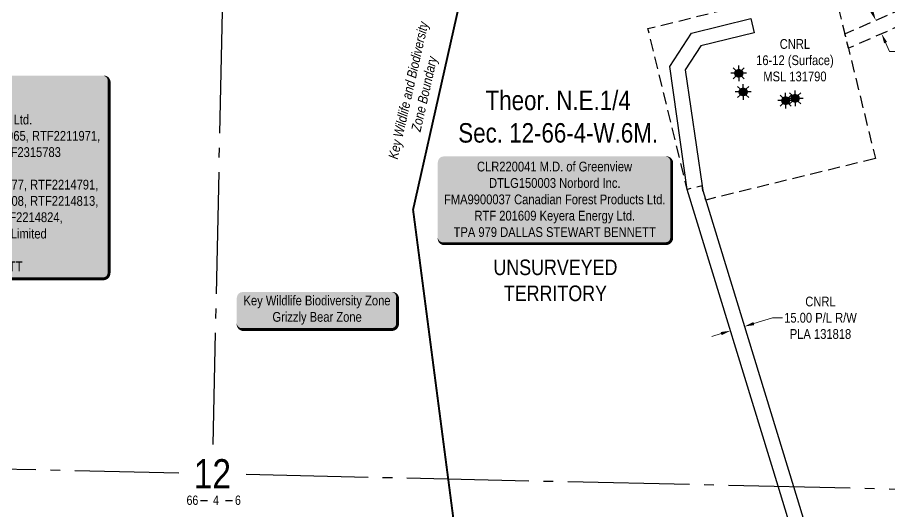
# Model space of a CAD drawing. Extents: x 402981 to 415543, y 6059617 to 6063944.
# Drawn here: x 405324 to 406219, y 6062123 to 6062630 of the extents above; entities that cross this region are included whole.
import ezdxf
from ezdxf.enums import TextEntityAlignment as Align

# ---------------------------------------------------------------- set-up
doc = ezdxf.new("R2010")
doc.units = 0
doc.header["$LTSCALE"] = 5
doc.header["$PDMODE"] = 34
doc.header["$PDSIZE"] = 5
for name, pattern in [('DASHDOT2', [12.7, 6.35, -3.175, 0, -3.175]), ('foc-ACCESSROAD', [3.75, 2.5, -1.25]), ('foc-QUARTERLINE', [33, 25, -3, 2, -3])]:
    doc.linetypes.add(name, pattern=pattern)
doc.layers.get('Defpoints').update_dxf_attribs({"color": 9})
for name, color, linetype in [('10', 1, 'Continuous'), ('9', 3, 'Continuous'), ('AS-SURFACE IMPACT', 7, 'Continuous'), ('AS-WILDLIFE', 131, 'DASHDOT2'), ('AS-WILDLIFE-BLOCK', 131, 'Continuous'), ('C-SYMBOL', 7, 'Continuous'), ('F-AR', 190, 'foc-ACCESSROAD'), ('F-RW', 190, 'Continuous'), ('F-WS', 190, 'foc-ACCESSROAD'), ('F-WS-S', 190, 'Continuous'), ('L-QSEC', 8, 'foc-QUARTERLINE'), ('L-SECLBL', 7, 'Continuous'), ('L-UNS-T', 3, 'Continuous')]:
    doc.layers.add(name, color=color, linetype=linetype)
for name, color, linetype, lineweight in [('F-AR-T', 190, 'Continuous', 9), ('F-RW-T', 190, 'Continuous', 9), ('F-WS-T', 190, 'Continuous', 9)]:
    doc.layers.add(name, color=color, linetype=linetype, lineweight=lineweight)
doc.styles.add('175L', font='ARIALN.TTF', dxfattribs={"height": 20})
doc.styles.add('240', font='ARIALN.TTF', dxfattribs={"height": 30})
doc.styles.add('80', font='ARIALN.TTF', dxfattribs={"height": 10})
doc.styles.add('80CG', font='ARIALN.TTF', dxfattribs={"height": 10})
doc.styles.add('80L', font='ARIALN.TTF', dxfattribs={"height": 10})
doc.styles.add('SIMPLEX', font='ARIALN.TTF')
doc.dimstyles.new('Compass 5 000', dxfattribs={"dimscale": 5, "dimtxt": 9, "dimasz": 2, "dimexe": 0.2, "dimexo": 0.0625, "dimgap": 0.5, "dimtad": 0, "dimtih": 1, "dimtoh": 1, "dimzin": 0, "dimdsep": 46, "dimtxsty": '80CG', "dimcen": 0.1, "dimse1": 1, "dimse2": 1, "dimclrd": 256, "dimclrt": 256, "dimaunit": 1, "dimadec": 4, "dimazin": 0, "dimtfac": 0.06, "dimtofl": 0, "dimtmove": 0, "dimatfit": 1, "dimfxl": 0.2, "dimtolj": 1, "dimtzin": 0, "dimlwd": -1, "dimarcsym": 0})

# ---------------------------------------------------------------- blocks, each defined once
blk = doc.blocks.new('L-SECLBL')
at = {"layer": '9', "color": 7}
for p, q in [((-5.08, -27.83), (-12.29, -27.83)), ((20.7, -27.83), (13.5, -27.83))]:
    blk.add_line(p, q, dxfattribs=at)
at = {"layer": '10', "color": 2, "style": 'SIMPLEX'}
blk.add_attdef('SEC', text='', height=30, dxfattribs=at).set_placement((0, 0), align=Align.MIDDLE)
at = {"layer": '10', "color": 5, "style": '80L'}
blk.add_attdef('TWP', text='', height=9.5, dxfattribs=at).set_placement((-14.43, -27.37), align=Align.MIDDLE_RIGHT)
blk.add_attdef('RGE', text='', height=9.5, dxfattribs=at).set_placement((3.62, -27.37), align=Align.MIDDLE_CENTER)
blk.add_attdef('MER', text='', height=9.5, dxfattribs=at).set_placement((23.17, -27.37), align=Align.MIDDLE_LEFT)
blk = doc.blocks.new('*D539')
at = {"layer": 'Defpoints', "color": 0, "transparency": 16777216}
for p in [(406201.67, 6062625.79), (406204.43, 6062627), (406207.71, 6062612.03)]:
    blk.add_point(p, dxfattribs=at)
at = {"layer": 'F-AR-T', "transparency": 16777216}
for p, q in [((406200.41, 6062636.16), (406196.39, 6062645.32)), ((406214.5, 6062604.09), (406218.52, 6062594.94)), ((406218.52, 6062594.94), (406228.52, 6062594.94))]:
    blk.add_line(p, q, dxfattribs=at)
for points in [[(406201.94, 6062636.83), (406198.88, 6062635.49), (406204.43, 6062627)], [(406216.03, 6062604.76), (406212.97, 6062603.42), (406210.48, 6062613.25)]]:
    blk.add_solid(points, dxfattribs=at)
at = {"layer": 'F-AR-T', "transparency": 16777216, "insert": (406262.03, 6062594.94), "char_height": 10, "attachment_point": 5, "style": '80CG'}
blk.add_mtext('\\A1;CNRL\\P15.00 A/R\\PLOC 131881', dxfattribs=at)
blk = doc.blocks.new('*D605')
at = {"layer": 'Defpoints', "color": 0, "transparency": 16777216}
for p in [(406069.71, 6062312.8), (406073.58, 6062249.08), (406087.89, 6062253.46)]:
    blk.add_point(p, dxfattribs=at)
at = {"layer": 'F-RW-T', "transparency": 16777216}
for p, q in [((406079.27, 6062315.73), (406098.66, 6062321.67)), ((406098.66, 6062321.67), (406108.66, 6062321.67)), ((406045.84, 6062305.49), (406036.28, 6062302.56))]:
    blk.add_line(p, q, dxfattribs=at)
for points in [[(406078.78, 6062317.33), (406079.76, 6062314.14), (406069.71, 6062312.8)], [(406045.35, 6062307.08), (406046.33, 6062303.89), (406055.4, 6062308.42)]]:
    blk.add_solid(points, dxfattribs=at)
at = {"layer": 'F-RW-T', "transparency": 16777216, "insert": (406147.74, 6062321.67), "char_height": 10, "attachment_point": 5, "style": '80CG'}
blk.add_mtext('\\A1;CNRL\\P15.00 P/L R/W\\PPLA 131818', dxfattribs=at)
blk = doc.blocks.new('*U682')
h = blk.add_hatch(color=255)
edge = h.paths.add_edge_path()
edge.add_line((-114, -45.5), (114, -45.5))
edge.add_arc((114, -39.5), 6, 270, 360)
edge.add_line((120, -39.5), (120, 38))
edge.add_arc((114, 38), 6, 0, 90)
edge.add_line((114, 44), (-114, 44))
edge.add_arc((-114, 38), 6, 90, 180)
edge.add_line((-120, 38), (-120, -39.5))
edge.add_arc((-114, -39.5), 6, 180, 270)
at = {"color": 44, "flags": 128}
blk.add_lwpolyline([(-114, -45.5, 3, 3, 0), (114, -45.5, 3, 3, 0.414214), (120, -39.5, 3, 3, 0), (120, 38, 3, 0, 0.414214), (114, 44, 0, 0, 0), (-114, 44, 0, 0, 0.414214), (-120, 38, 0, 0, 0), (-120, -39.5, 0, 3, 0.414214)], format="xyseb", close=True, dxfattribs=at)
at = {"color": 44, "style": '80'}
blk.add_attdef('ENTER_TEXT_001', (-35.99, -5), '', height=10, dxfattribs=at)
blk = doc.blocks.new('*U680')
h = blk.add_hatch(color=255)
edge = h.paths.add_edge_path()
edge.add_line((-186.5, -105), (186.5, -105))
edge.add_arc((186.5, -99), 6, 270, 360)
edge.add_line((192.5, -99), (192.5, 97.5))
edge.add_arc((186.5, 97.5), 6, 0, 90)
edge.add_line((186.5, 103.5), (-186.5, 103.5))
edge.add_arc((-186.5, 97.5), 6, 90, 180)
edge.add_line((-192.5, 97.5), (-192.5, -99))
edge.add_arc((-186.5, -99), 6, 180, 270)
at = {"color": 44, "flags": 128}
blk.add_lwpolyline([(-186.5, -105, 3, 3, 0), (186.5, -105, 3, 3, 0.414214), (192.5, -99, 3, 3, 0), (192.5, 97.5, 3, 0, 0.414214), (186.5, 103.5, 0, 0, 0), (-186.5, 103.5, 0, 0, 0.414214), (-192.5, 97.5, 0, 0, 0), (-192.5, -99, 0, 3, 0.414214)], format="xyseb", close=True, dxfattribs=at)
at = {"color": 44, "style": '80'}
blk.add_attdef('ENTER_TEXT_001', (-35.99, -5), '', height=10, dxfattribs=at)
blk = doc.blocks.new('*U687')
h = blk.add_hatch(color=255)
edge = h.paths.add_edge_path()
edge.add_line((-76.5, -20), (76.5, -20))
edge.add_arc((76.5, -14), 6, 270, 360)
edge.add_line((82.5, -14), (82.5, 12.5))
edge.add_arc((76.5, 12.5), 6, 0, 90)
edge.add_line((76.5, 18.5), (-76.5, 18.5))
edge.add_arc((-76.5, 12.5), 6, 90, 180)
edge.add_line((-82.5, 12.5), (-82.5, -14))
edge.add_arc((-76.5, -14), 6, 180, 270)
at = {"color": 131, "flags": 128}
blk.add_lwpolyline([(-76.5, -20, 3, 3, 0), (76.5, -20, 3, 3, 0.414214), (82.5, -14, 3, 3, 0), (82.5, 12.5, 3, 0, 0.414214), (76.5, 18.5, 0, 0, 0), (-76.5, 18.5, 0, 0, 0.414214), (-82.5, 12.5, 0, 0, 0), (-82.5, -14, 0, 3, 0.414214)], format="xyseb", close=True, dxfattribs=at)
at = {"color": 131, "style": '80'}
blk.add_attdef('ENTER_TEXT_001', (-35.99, -5), '', height=10, dxfattribs=at)
blk = doc.blocks.new('GAS')
h = blk.add_hatch(color=255)
h.dxf.hatch_style = 1
edge = h.paths.add_edge_path()
edge.add_arc((0, 0), 0.9, 0, 360)
for p, q in [((-0.81, 0), (-1.62, 0)), ((-0.57, 0.57), (-1.14, 1.14)), ((0, 0.81), (0, 1.62)), ((0.57, 0.57), (1.14, 1.14)), ((1.62, 0), (0.81, 0)), ((-0.57, -0.57), (-1.14, -1.14)), ((0, -0.81), (0, -1.62)), ((1.14, -1.14), (0.57, -0.57))]:
    blk.add_line(p, q)
blk.add_circle((0, 0), 0.8)

msp = doc.modelspace()

# ---------------------------------------------------------------- linework, layer by layer
at = {"layer": 'AS-WILDLIFE', "const_width": 2, "flags": 128}
msp.add_lwpolyline([(405999.922, 6060360.956), (405729.648, 6062432.587), (406005.648, 6063659.088), (406017.997, 6063879.92)], dxfattribs=at)
at = {"layer": 'F-AR', "flags": 128}
msp.add_lwpolyline([(406390.615, 6062706.37), (406400.734, 6062694.113), (406412.455, 6062679.916), (406399.268, 6062680.176), (406379.365, 6062680.585), (406365.898, 6062677.905), (406350.759, 6062674.892), (406335.529, 6062668.2), (406176.368, 6062598.261), (406172.729, 6062613.075), (406335.872, 6062684.755), (406361.375, 6062695.96), (406366.27, 6062695.857), (406384.885, 6062695.467), (406385.538, 6062696.815), (406390.331, 6062706.715), (406390.615, 6062706.37)], close=True, dxfattribs=at)
at = {"layer": 'F-RW'}
msp.add_lwpolyline([(406136.546, 6062043.298), (406104.272, 6062148.761), (406011.074, 6062453.386), (405993.225, 6062579.489), (406015.423, 6062613.936), (406076.146, 6062628.798), (406079.711, 6062614.234), (406024.791, 6062600.792), (406008.852, 6062576.059), (406026.254, 6062457.213), (406026.979, 6062452.257), (406120.082, 6062148.406), (406148.551, 6062055.502)], dxfattribs=at)
at = {"layer": 'F-WS', "flags": 128}
msp.add_lwpolyline([(406204.049, 6062485.233), (406029.945, 6062442.576), (406026.979, 6062452.257), (406026.253, 6062457.216), (406011.072, 6062453.445), (405970.663, 6062618.562), (406096.897, 6062649.457), (406160.027, 6062664.796), (406172.729, 6062613.075), (406176.368, 6062598.261), (406204.049, 6062485.233)], close=True, dxfattribs=at)
at = {"layer": 'L-QSEC'}
for p, q in [((405540.498, 6062965.981), (405524.327, 6062191.824)), ((404722.737, 6062179.837), (405489.181, 6062162.605)), ((405558.446, 6062161.047), (406324.668, 6062143.82))]:
    msp.add_line(p, q, dxfattribs=at)

# ---------------------------------------------------------------- block references
at = {"layer": 'AS-SURFACE IMPACT'}
ref = msp.add_blockref('*U680', (405225.154, 6062466.691), dxfattribs=at)
ref.add_attrib('ENTER_TEXT_001', 'CLR220041 M.D. of Greenview', (405145.342, 6062553.832), dxfattribs={"layer": '0', "color": 44, "height": 10, "style": '80'})
ref.add_attrib('ENTER_TEXT_002', 'DTLG150003 Norbord Inc.', (405157.716, 6062536.988), dxfattribs={"layer": '0', "color": 44, "height": 10, "style": '80'})
ref.add_attrib('ENTER_TEXT_003', 'FMA9900037 Canadian Forest Products Ltd.', (405111.488, 6062520.144), dxfattribs={"layer": '0', "color": 44, "height": 10, "style": '80'})
ref.add_attrib('ENTER_TEXT_004', 'RTF2211952 - RTF2211954, RTF2211956, RTF2211965, RTF2211971,', (405041.819, 6062503.436), dxfattribs={"layer": '0', "color": 44, "height": 10, "style": '80'})
ref.add_attrib('ENTER_TEXT_005', 'RTF2211972, RTF2216587, RTF2216588, RTF2315783', (405081.706, 6062486.729), dxfattribs={"layer": '0', "color": 44, "height": 10, "style": '80'})
ref.add_attrib('ENTER_TEXT_006', 'Hammerhead Resources Ulc.', (405150.083, 6062470.062), dxfattribs={"layer": '0', "color": 44, "height": 10, "style": '80'})
ref.add_attrib('ENTER_TEXT_007', 'RTF2214757, RTF2214761, RTF2214769, RTF2214777, RTF2214791,', (405043.725, 6062453.354), dxfattribs={"layer": '0', "color": 44, "height": 10, "style": '80'})
ref.add_attrib('ENTER_TEXT_008', 'RTF2214792, RTF2214794, RTF2214799, RTF2214808, RTF2214813,', (405043.725, 6062436.647), dxfattribs={"layer": '0', "color": 44, "height": 10, "style": '80'})
ref.add_attrib('ENTER_TEXT_009', 'RTF2214815, RTF2214817, RTF2214821, RTF2214824,', (405080.342, 6062419.939), dxfattribs={"layer": '0', "color": 44, "height": 10, "style": '80'})
ref.add_attrib('ENTER_TEXT_010', 'RTF2214825 Canadian Natural Resources Limited', (405096.508, 6062403.095), dxfattribs={"layer": '0', "color": 44, "height": 10, "style": '80'})
ref.add_attrib('ENTER_TEXT_011', 'RTF2311902 Mancal Energy Inc.', (405141.147, 6062386.388), dxfattribs={"layer": '0', "color": 44, "height": 10, "style": '80'})
ref.add_attrib('ENTER_TEXT_012', 'TPA 979 DALLAS STEWART BENNETT', (405121.362, 6062369.544), dxfattribs={"layer": '0', "color": 44, "height": 10, "style": '80'})
ref = msp.add_blockref('*U682', (405875.039, 6062443.289), dxfattribs=at)
ref.add_attrib('ENTER_TEXT_001', 'CLR220041 M.D. of Greenview', (405795.227, 6062471.905), dxfattribs={"layer": '0', "color": 44, "height": 10, "style": '80'})
ref.add_attrib('ENTER_TEXT_002', 'DTLG150003 Norbord Inc.', (405807.601, 6062455.061), dxfattribs={"layer": '0', "color": 44, "height": 10, "style": '80'})
ref.add_attrib('ENTER_TEXT_003', 'FMA9900037 Canadian Forest Products Ltd.', (405761.373, 6062438.217), dxfattribs={"layer": '0', "color": 44, "height": 10, "style": '80'})
ref.add_attrib('ENTER_TEXT_004', 'RTF 201609 Keyera Energy Ltd.', (405792.621, 6062421.51), dxfattribs={"layer": '0', "color": 44, "height": 10, "style": '80'})
ref.add_attrib('ENTER_TEXT_005', 'TPA 979 DALLAS STEWART BENNETT', (405771.247, 6062404.666), dxfattribs={"layer": '0', "color": 44, "height": 10, "style": '80'})
at = {"layer": 'AS-WILDLIFE-BLOCK'}
ref = msp.add_blockref('*U687', (405631.258, 6062329.658), dxfattribs=dict(at, xscale=0.999617, yscale=0.999617, zscale=0.999617))
ref.add_attrib('ENTER_TEXT_001', 'Key Wildlife Biodiversity Zone', (405555.662, 6062334.463), dxfattribs={"layer": '0', "color": 131, "height": 9.99617, "style": '80'})
ref.add_attrib('ENTER_TEXT_002', 'Grizzly Bear Zone', (405585.365, 6062317.626), dxfattribs={"layer": '0', "color": 131, "height": 9.99617, "style": '80'})
at = {"layer": 'F-WS-S', "xscale": 5.000000000000001, "yscale": 5.000000000000001, "zscale": 5.000000000000001}
for p in [(406063.871, 6062572.594), (406068.437, 6062553.465), (406111.958, 6062544.547), (406121.741, 6062546.904)]:
    msp.add_blockref('GAS', p, dxfattribs=at)
at = {"layer": 'L-SECLBL'}
msp.add_blockref('L-SECLBL', (405523.701, 6062161.83), dxfattribs=at).add_auto_attribs({'SEC': '12', 'TWP': '66', 'RGE': '4', 'MER': '6'})

# ---------------------------------------------------------------- texts
at = {"layer": 'AS-WILDLIFE', "insert": (405734.368, 6062552.956), "char_height": 10, "attachment_point": 5, "rotation": 77.317962, "style": '240'}
msp.add_mtext_dynamic_manual_height_columns('{\\fArial Narrow|b0|i1|c0|p34;Key Wildlife and Biodiversity\\PZone Boundary}', width=144.63692, gutter_width=44.981, heights=[0], dxfattribs=at)
at = {"layer": 'C-SYMBOL', "color": 3, "insert": (405878.566, 6062554.831), "char_height": 20, "width": 203.24229, "attachment_point": 2, "style": '175L'}
msp.add_mtext('Theor. N.E.1/4\\PSec. 12-66-4-W.6M.', dxfattribs=at)
at = {"layer": 'F-WS-T', "insert": (406121.514, 6062585.975), "char_height": 10, "attachment_point": 5, "style": '80CG'}
msp.add_mtext('\\A1;CNRL\\P16-12 (Surface)\\PMSL 131790', dxfattribs=at)
at = {"layer": 'L-UNS-T', "color": 3, "insert": (405875.716, 6062360.038), "char_height": 16, "attachment_point": 5, "style": '80L'}
msp.add_mtext_dynamic_manual_height_columns('UNSURVEYED TERRITORY', width=126.36078, gutter_width=47.48, heights=[0], dxfattribs=at)

# ---------------------------------------------------------------- dimensions: what is measured, and where the dimension line sits
at = {"layer": 'F-AR-T'}
dim = msp.add_linear_dim(base=(406204.433, 6062627.005), p1=(406207.709, 6062612.033), p2=(406201.666, 6062625.789), angle=113.719244, text='CNRL\\P15.00 A/R\\PLOC 131881', dimstyle='Compass 5 000', dxfattribs=at)
dim.commit()
dim.dimension.update_dxf_attribs({"geometry": '*D539', "text_midpoint": (406262.035, 6062594.939), "dimtype": 161})
at = {"layer": 'F-RW-T'}
dim = msp.add_linear_dim(base=(406069.709, 6062312.803), p1=(406073.581, 6062249.076), p2=(406087.892, 6062253.461), angle=17.035625, text='CNRL\\P15.00 P/L R/W\\PPLA 131818', dimstyle='Compass 5 000', dxfattribs=at)
dim.commit()
dim.dimension.update_dxf_attribs({"geometry": '*D605', "text_midpoint": (406147.742, 6062321.672), "dimtype": 161})

doc.saveas('drawing.dxf')
